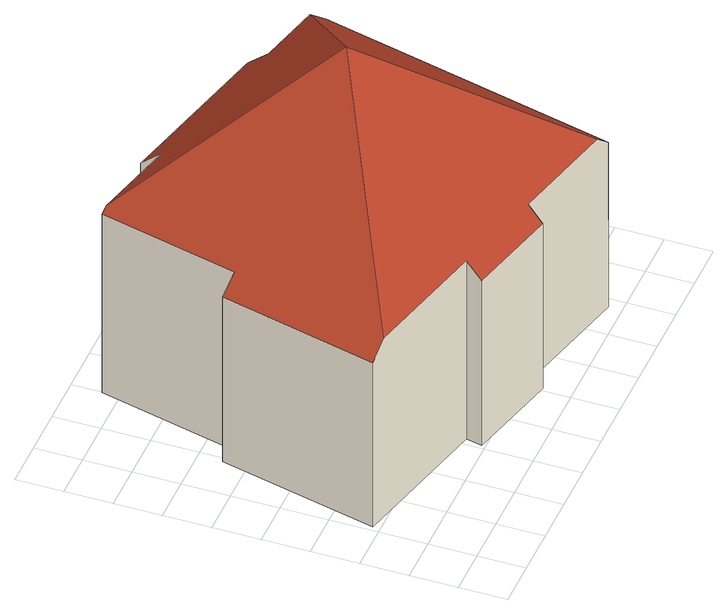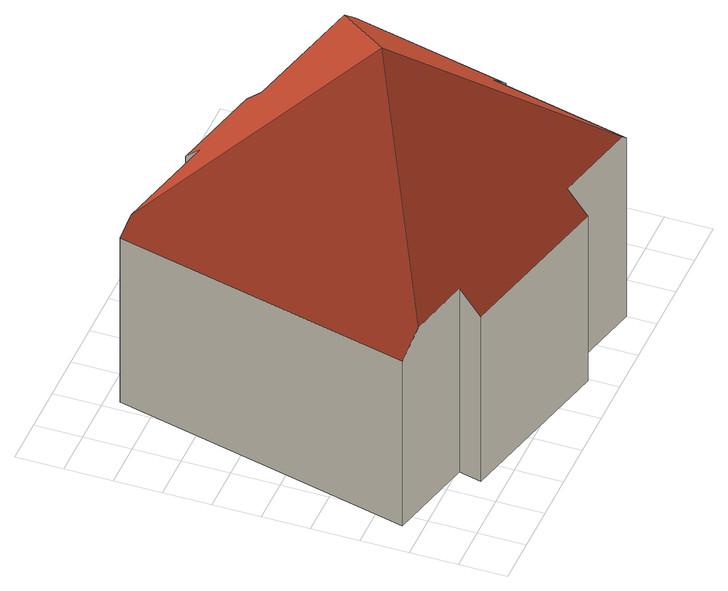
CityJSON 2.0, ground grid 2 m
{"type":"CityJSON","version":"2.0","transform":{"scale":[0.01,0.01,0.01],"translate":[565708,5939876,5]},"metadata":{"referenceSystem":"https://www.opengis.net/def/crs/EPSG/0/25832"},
"CityObjects":{
"building1":{"type":"Building","attributes":{"Gemeindeschluessel":"02400407","Geometrietyp2DReferenz":"3000","function":"31001_1010","roofType":"3500","measuredHeight":15.17,"storeysAboveGround":2},"address":[{"country":"Germany","locality":"Hamburg","thoroughfareNumber":"12a","thoroughfareName":"Inselstraße"}],"geometry":[{"type":"Solid","lod":"2","boundaries":[[[[0,1,2,3,4,5,6]],[[7,8,9,10,0,6,11]],[[12,13,14,15,16,1,0]],[[17,18,12,0,10]],[[5,4,19,20]],[[4,3,21,19]],[[3,2,22,21]],[[9,8,23,24]],[[8,7,25,23]],[[7,11,26,25]],[[16,15,27,28]],[[15,14,29,27]],[[14,13,30,29]],[[18,17,31,32]],[[23,25,26,20,19,21,22,28,27,29,30,32,31,24]],[[30,13,12,18,32]],[[31,17,10,9,24]],[[26,11,6,5,20]],[[22,2,1,16,28]]]],"semantics":{"surfaces":[{"type":"RoofSurface"},{"type":"WallSurface"},{"type":"GroundSurface"}],"values":[[0,0,0,0,1,1,1,1,1,1,1,1,1,1,2,1,1,1,1]]}}]}
},
"vertices":[
[944,889,1578],[426,1668,965],[402,1674,943],[260,1083,943],[183,1102,872],[22,432,872],[96,414,940],[619,216,873],[1017,120,873],[1033,185,937],[1486,76,937],[635,284,940],[1756,1344,968],[1485,1409,968],[1509,1505,873],[810,1674,873],[787,1581,965],[1556,59,873],[1860,1319,872],[183,1102,61],[22,432,61],[260,1083,61],[402,1674,61],[1017,120,61],[1033,185,61],[619,216,61],[635,284,61],[810,1674,61],[787,1581,61],[1509,1505,61],[1485,1409,61],[1556,59,61],[1860,1319,61]
]}
